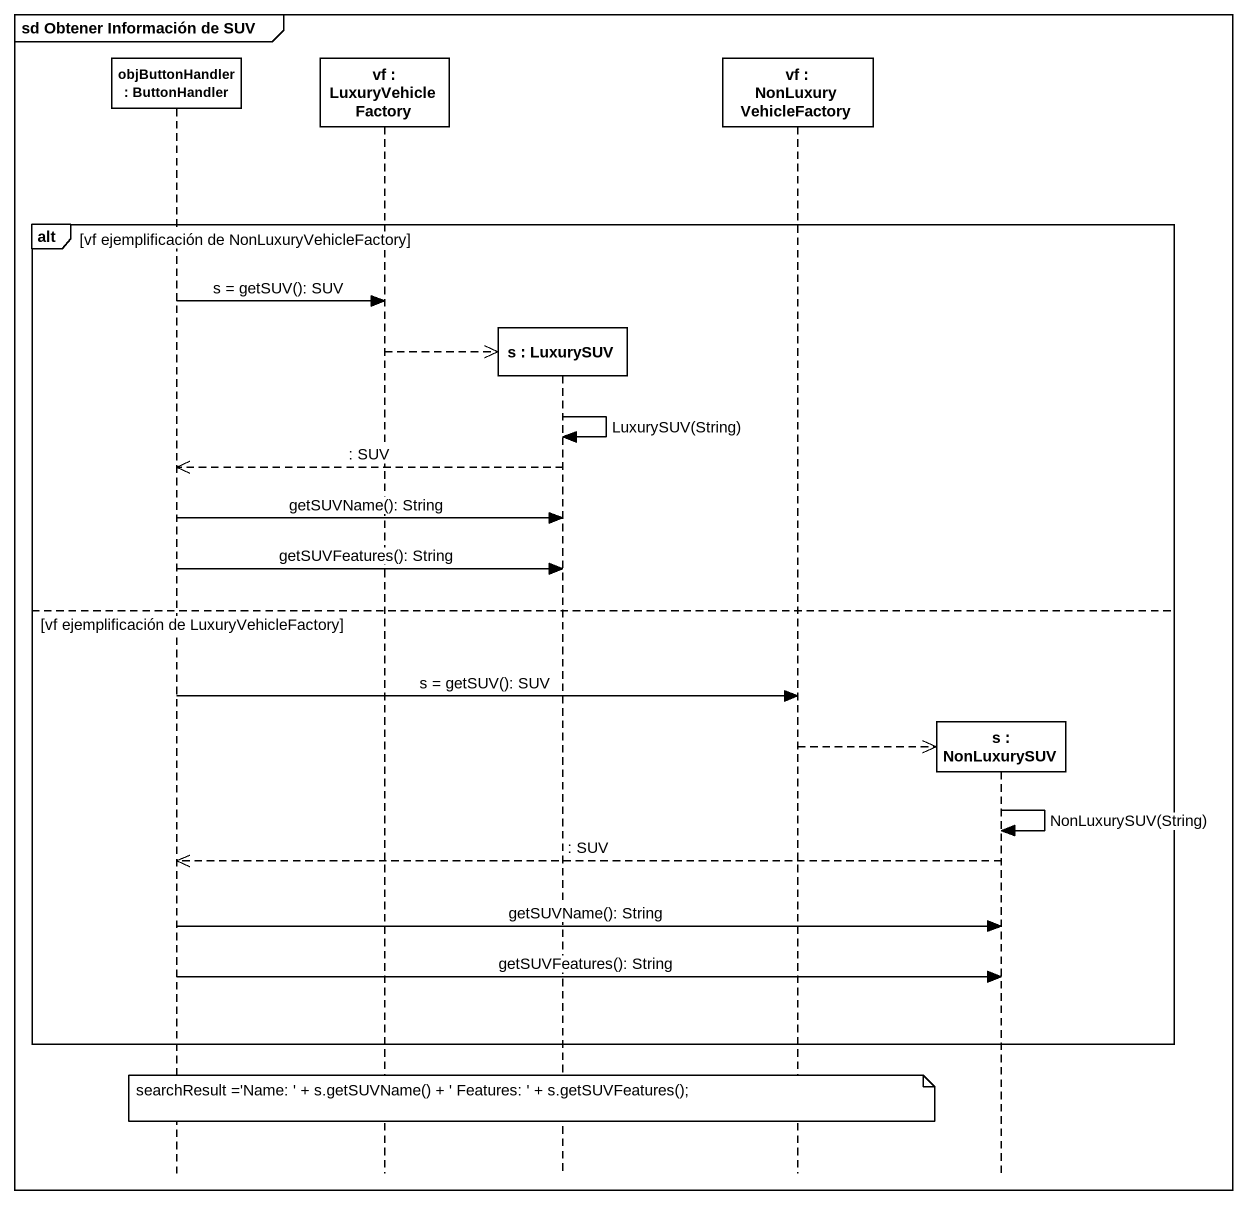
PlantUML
@startuml
mainframe sd Obtener Información de SUV
hide footbox
participant "objButtonHandler : ButtonHandler" as objButtonHandler
participant "vf : LuxuryVehicleFactory" as vf
participant "s : LuxurySUV" as s
participant "vf : NonLuxuryVehicleFactory" as vf_2
participant "s : NonLuxurySUV" as s_2

alt vf ejemplificación de NonLuxuryVehicleFactory
  objButtonHandler -> vf : s = getSUV(): SUV
  vf -->> s **
  s -> s : LuxurySUV(String)
  s -->> objButtonHandler : : SUV
  objButtonHandler -> s : getSUVName(): String
  objButtonHandler -> s : getSUVFeatures(): String
else vf ejemplificación de LuxuryVehicleFactory
  objButtonHandler -> vf_2 : s = getSUV(): SUV
  vf_2 -->> s_2 **
  s_2 -> s_2 : NonLuxurySUV(String)
  s_2 -->> objButtonHandler : : SUV
  objButtonHandler -> s_2 : getSUVName(): String
  objButtonHandler -> s_2 : getSUVFeatures(): String
end
note over s : searchResult ='Name: ' + s.getSUVName() + ' Features: ' + s.getSUVFeatures();
@enduml
